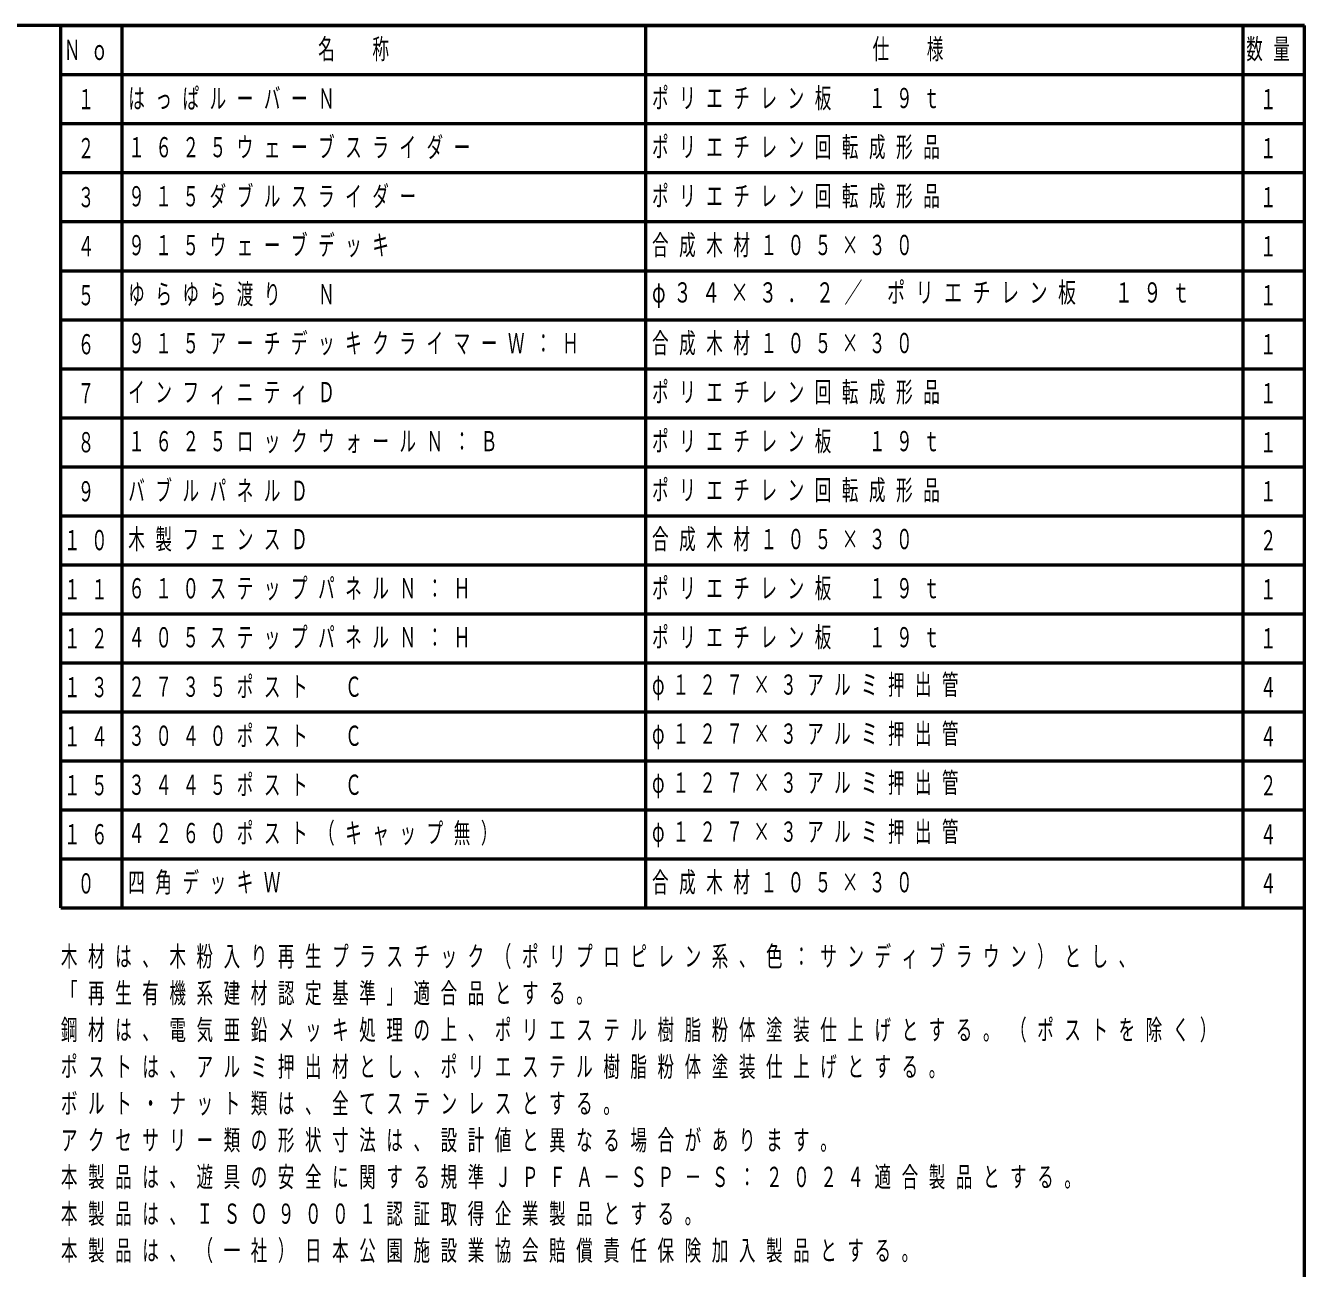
# Model space of a CAD drawing. Units: millimetres on the paper, scale 1:60. Extents: x -385 to 0, y -594 to 267.
# Drawn here: x -139.2 to 0, y 131.8 to 267 of the extents above; entities that cross this region are included whole.
import ezdxf
from ezdxf.enums import TextEntityAlignment as Align

# ---------------------------------------------------------------- set-up
doc = ezdxf.new("R2010")
doc.units = ezdxf.units.MM
doc.layers.add('LY_1', color=7, linetype='Continuous', lineweight=13)
doc.styles.add('ＭＳ ゴシック', font='')
doc.styles.get('ＭＳ ゴシック').set_extended_font_data('MS Gothic')

msp = doc.modelspace()

# ---------------------------------------------------------------- linework, layer by layer
at = {"layer": 'LY_1', "lineweight": 50}
for p, q in [((0, 267), (-385, 267)), ((0, 0), (0, 267))]:
    msp.add_line(p, q, dxfattribs=at)
at = {"layer": 'LY_1', "color": 140, "lineweight": 50}
for p, q in [((-135.333, 267), (0, 267)), ((-135.333, 171), (-135.333, 267)), ((-128.667, 171), (-128.667, 267)), ((-71.667, 171), (-71.667, 267)), ((-6.667, 171), (-6.667, 267)), ((0, 171), (0, 267)), ((-135.333, 261.667), (0, 261.667)), ((-135.333, 256.333), (0, 256.333)), ((-135.333, 251), (0, 251)), ((-135.333, 245.667), (0, 245.667)), ((-135.333, 240.333), (0, 240.333)), ((-135.333, 235), (0, 235)), ((-135.333, 229.667), (0, 229.667)), ((-135.333, 224.333), (0, 224.333)), ((-135.333, 219), (0, 219)), ((-135.333, 213.667), (0, 213.667)), ((-135.333, 208.333), (0, 208.333)), ((-135.333, 203), (0, 203)), ((-135.333, 197.667), (0, 197.667)), ((-135.333, 192.333), (0, 192.333)), ((-135.333, 187), (0, 187)), ((-135.333, 181.667), (0, 181.667)), ((-135.333, 176.333), (0, 176.333)), ((-135.333, 171), (0, 171))]:
    msp.add_line(p, q, dxfattribs=at)

# ---------------------------------------------------------------- texts
at = {"layer": 'LY_1', "style": 'ＭＳ ゴシック', "width": 0.6}
for s, p in [('１', (-133.5, 259)), ('１', (-4.833, 259)), ('２', (-133.5, 253.667)), ('１', (-4.833, 253.667)), ('３', (-133.5, 248.333)), ('１', (-4.833, 248.333)), ('４', (-133.5, 243)), ('１', (-4.833, 243)), ('５', (-133.5, 237.667)), ('１', (-4.833, 237.667)), ('６', (-133.5, 232.333)), ('１', (-4.833, 232.333)), ('７', (-133.5, 227)), ('１', (-4.833, 227)), ('８', (-133.5, 221.667)), ('１', (-4.833, 221.667)), ('９', (-133.5, 216.333)), ('１', (-4.833, 216.333)), ('２', (-4.833, 211)), ('１', (-4.833, 205.667)), ('１', (-4.833, 200.333)), ('４', (-4.833, 195)), ('４', (-4.833, 189.667)), ('２', (-4.833, 184.333)), ('４', (-4.833, 179)), ('０', (-133.5, 173.667)), ('４', (-4.833, 173.667))]:
    msp.add_text(s, height=2.199, dxfattribs=at).set_placement(p, align=Align.MIDDLE_LEFT)
at = {"layer": 'LY_1', "char_height": 2.199, "style": 'ＭＳ ゴシック'}
for s, insert, attachment_point in [('\\T1.64;\\W0.6;名\u3000称', (-107.333, 264.333), 4), ('\\T1.64;\\W0.6;仕\u3000様', (-47, 264.333), 4), ('\\T1.64;\\W0.6;数量', (-6.333, 264.333), 4), ('\\T1.64;\\W0.6;Ｎｏ', (-135, 264.333), 4), ('\\T1.64;\\W0.6;はっぱルーバーＮ', (-128, 259), 4), ('\\T1.64;\\W0.6;ポリエチレン板\u3000１９ｔ', (-71, 259), 4), ('\\T1.64;\\W0.6;１６２５ウェーブスライダー', (-128, 253.667), 4), ('\\T1.64;\\W0.6;ポリエチレン回転成形品', (-71, 253.667), 4), ('\\T1.64;\\W0.6;９１５ダブルスライダー', (-128, 248.333), 4), ('\\T1.64;\\W0.6;ポリエチレン回転成形品', (-71, 248.333), 4), ('\\T1.64;\\W0.6;９１５ウェーブデッキ', (-128, 243), 4), ('\\T1.64;\\W0.6;合成木材１０５×３０', (-71, 243), 4), ('\\T1.59;\\W0.65;φ３４×３．２／\\~ポリエチレン板\u3000１９ｔ', (-71, 237.667), 4), ('\\T1.64;\\W0.6;ゆらゆら渡り\u3000Ｎ', (-128, 237.667), 4), ('\\T1.64;\\W0.6;９１５アーチデッキクライマーＷ：Ｈ', (-128, 232.333), 4), ('\\T1.64;\\W0.6;合成木材１０５×３０', (-71, 232.333), 4), ('\\T1.64;\\W0.6;インフィニティＤ', (-128, 227), 4), ('\\T1.64;\\W0.6;ポリエチレン回転成形品', (-71, 227), 4), ('\\T1.64;\\W0.6;１６２５ロックウォールＮ：Ｂ', (-128, 221.667), 4), ('\\T1.64;\\W0.6;ポリエチレン板\u3000１９ｔ', (-71, 221.667), 4), ('\\T1.64;\\W0.6;バブルパネルＤ', (-128, 216.333), 4), ('\\T1.64;\\W0.6;ポリエチレン回転成形品', (-71, 216.333), 4), ('\\T1.64;\\W0.6;１０', (-135, 211), 4), ('\\T1.64;\\W0.6;木製フェンスＤ', (-128, 211), 4), ('\\T1.64;\\W0.6;合成木材１０５×３０', (-71, 211), 4), ('\\T1.64;\\W0.6;１１', (-135, 205.667), 4), ('\\T1.64;\\W0.6;６１０ステップパネルＮ：Ｈ', (-128, 205.667), 4), ('\\T1.64;\\W0.6;ポリエチレン板\u3000１９ｔ', (-71, 205.667), 4), ('\\T1.64;\\W0.6;４０５ステップパネルＮ：Ｈ', (-128, 200.333), 4), ('\\T1.64;\\W0.6;ポリエチレン板\u3000１９ｔ', (-71, 200.333), 4), ('\\T1.64;\\W0.6;１２', (-135, 200.333), 4), ('\\T1.64;\\W0.6;２７３５ポスト\u3000Ｃ', (-128, 195), 4), ('\\T1.63;\\W0.6;φ１２７×３アルミ押出管', (-71, 195), 4), ('\\T1.64;\\W0.6;１３', (-135, 195), 4), ('\\T1.64;\\W0.6;１４', (-135, 189.667), 4), ('\\T1.64;\\W0.6;３０４０ポスト\u3000Ｃ', (-128, 189.667), 4), ('\\T1.63;\\W0.6;φ１２７×３アルミ押出管', (-71, 189.667), 4), ('\\T1.64;\\W0.6;１５', (-135, 184.333), 4), ('\\T1.64;\\W0.6;３４４５ポスト\u3000Ｃ', (-128, 184.333), 4), ('\\T1.63;\\W0.6;φ１２７×３アルミ押出管', (-71, 184.333), 4), ('\\T1.64;\\W0.6;１６', (-135, 179), 4), ('\\T1.64;\\W0.6;４２６０ポスト（キャップ無）', (-128, 179), 4), ('\\T1.63;\\W0.6;φ１２７×３アルミ押出管', (-71, 179), 4), ('\\T1.64;\\W0.6;四角デッキＷ', (-128, 173.667), 4), ('\\T1.64;\\W0.6;合成木材１０５×３０', (-71, 173.667), 4), ('\\T1.64;\\W0.6;木材は、木粉入り再生プラスチック（ポリプロピレン系、色：サンディブラウン）とし、', (-135.333, 166.833), 1), ('\\T1.64;\\W0.6;「再生有機系建材認定基準」適合品とする。', (-135.333, 162.833), 1), ('\\T1.64;\\W0.6;鋼材は、電気亜鉛メッキ処理の上、ポリエステル樹脂粉体塗装仕上げとする。（ポストを除く）', (-135.333, 158.833), 1), ('\\T1.64;\\W0.6;ポストは、アルミ押出材とし、ポリエステル樹脂粉体塗装仕上げとする。', (-135.333, 154.833), 1), ('\\T1.64;\\W0.6;ボルト・ナット類は、全てステンレスとする。', (-135.333, 150.833), 1), ('\\T1.64;\\W0.6;アクセサリー類の形状寸法は、設計値と異なる場合があります。', (-135.333, 146.833), 1), ('\\T1.64;\\W0.6;本製品は、遊具の安全に関する規準ＪＰＦＡ－ＳＰ－Ｓ：２０２４適合製品とする。', (-135.333, 142.833), 1), ('\\T1.64;\\W0.6;本製品は、ＩＳＯ９００１認証取得企業製品とする。', (-135.333, 138.833), 1), ('\\T1.64;\\W0.6;本製品は、（一社）日本公園施設業協会賠償責任保険加入製品とする。', (-135.333, 134.833), 1)]:
    msp.add_mtext(s, dxfattribs=dict(at, insert=insert, attachment_point=attachment_point))

doc.saveas('drawing.dxf')
